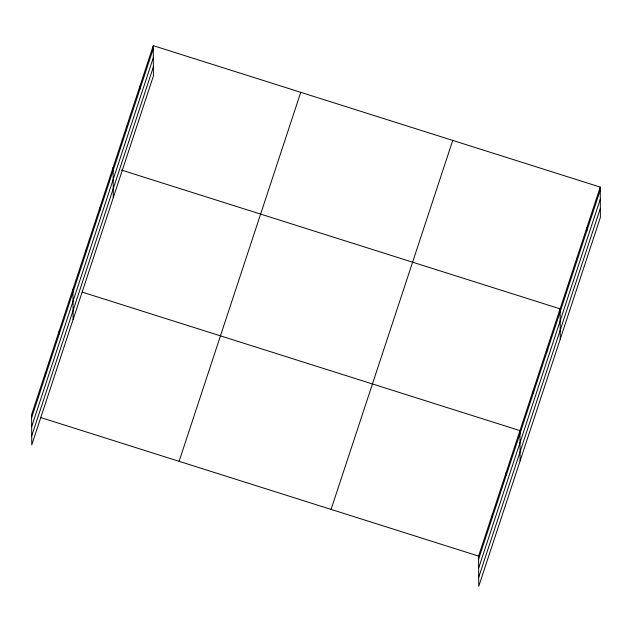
<?xml version="1.0" encoding="UTF-8"?>
<svg xmlns="http://www.w3.org/2000/svg" width="632" height="632" viewBox="0 0 632 632"><rect width="100%" height="100%" fill="white"/><g stroke="black" fill="none" stroke-linecap="round" stroke-linejoin="round"><path stroke-width="0.95" d="M153.26 45.654L31.6 414.655L31.758 444.912L153.418 75.911L153.26 45.654L600.242 187.088L600.4 217.345L478.74 586.346L478.582 556.089L600.242 187.088M31.616 417.705L153.276 48.703M31.663 426.687L153.323 57.686M31.711 435.938L153.371 66.937M179.101 461.328L300.761 92.327M331.081 509.416L452.741 140.415M478.598 559.138L600.258 190.137M478.645 568.113L600.305 199.112M478.693 577.364L600.353 208.363M121.407 170.048L560.094 308.858L560.252 339.115M82.184 292.11L519.946 430.629L520.104 460.886M40.819 417.57L478.582 556.089M586.859 227.678L586.875 230.727M573.477 268.268L573.493 271.318M546.712 349.449L546.727 352.498M533.329 390.039L533.345 393.088M506.161 472.444L506.177 475.493M492.368 514.266L492.383 517.316M139.877 86.244L139.893 89.294M126.495 126.835L126.511 129.884M113.112 167.425L113.27 197.682M99.73 208.015L99.745 211.064M86.347 248.605L86.363 251.655M72.964 289.195L73.122 319.452M59.179 331.018L59.195 334.067M45.386 372.833L45.401 375.882"/></g></svg>
